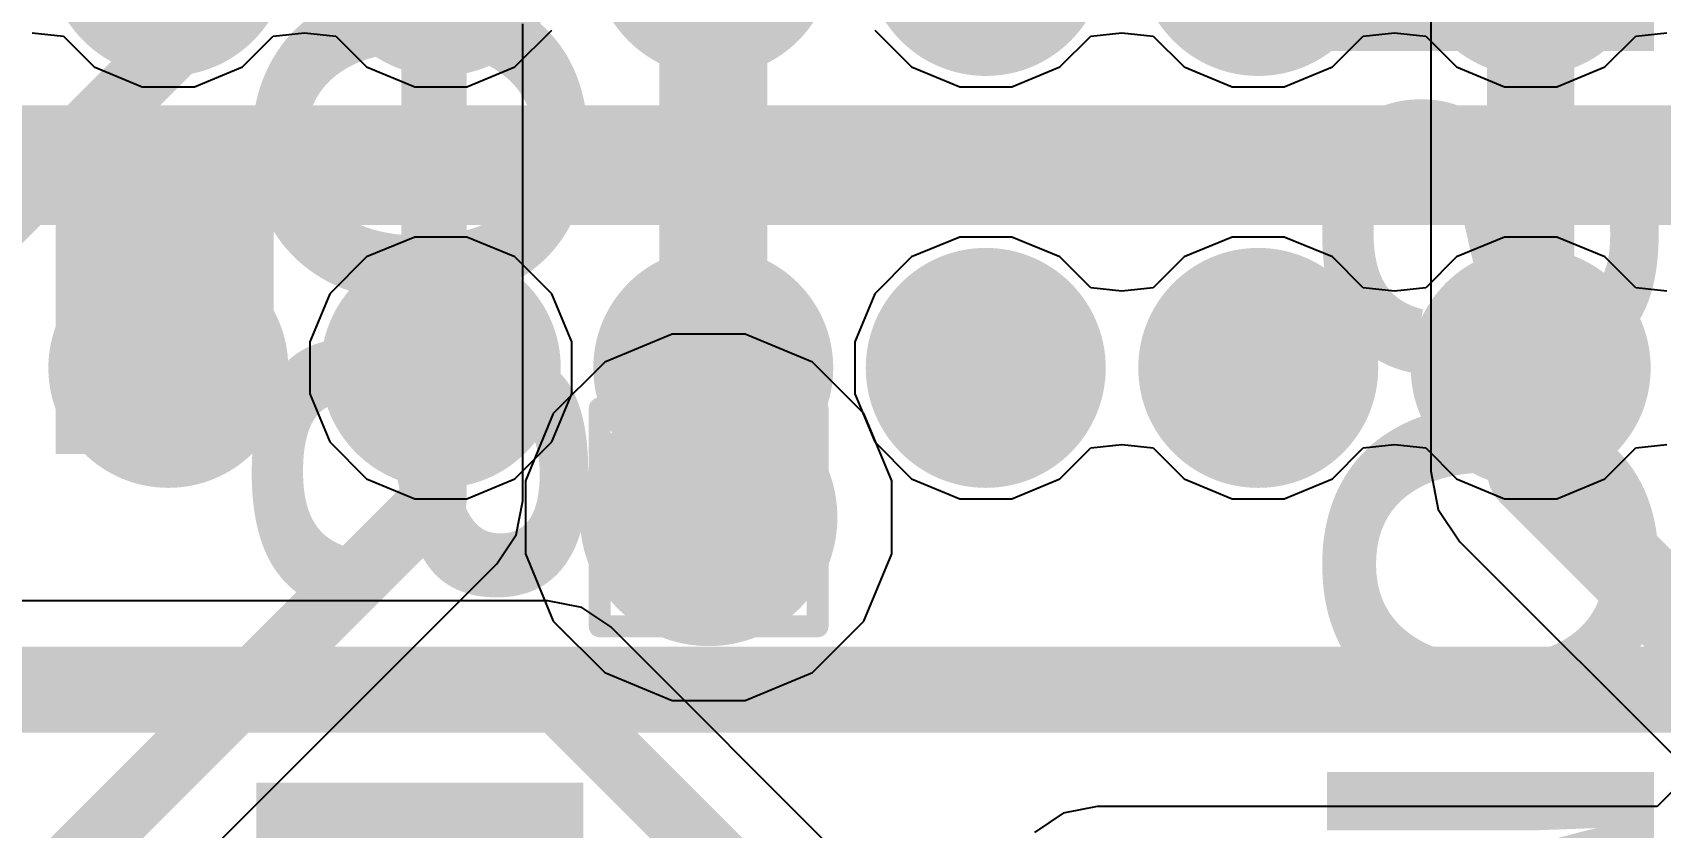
# Model space of a CAD drawing. Header units: inches. Extents: x -11 to 5433, y -4 to 5447.
# Drawn here: x 13.407 to 17.2, y -0.634 to 1.218 of the extents above; entities that cross this region are included whole.
import ezdxf

# ---------------------------------------------------------------- set-up
doc = ezdxf.new("R2010")
doc.units = ezdxf.units.IN
for name, color, linetype in [('Bottom Layer', 5, 'Continuous'), ('Bottom Overlay', 54, 'Continuous'), ('Drill Drawing', 1, 'Continuous'), ('Ground', 16, 'Continuous'), ('Mechanical 4', 56, 'Continuous'), ('Power', 76, 'Continuous'), ('Top Layer', 1, 'Continuous'), ('Top Overlay', 2, 'Continuous'), ('Top Paste', 8, 'Continuous'), ('Top Solder', 216, 'Continuous'), ('Via Holes', 16, 'Continuous')]:
    doc.layers.add(name, color=color, linetype=linetype)
doc.styles.add('Arial_Bold', font='', dxfattribs={"height": 0.2})
doc.styles.get('Arial_Bold').set_extended_font_data('Arial', bold=True)

# ---------------------------------------------------------------- blocks, each defined once
blk = doc.blocks.new('ADM6_30_01_5_L_4_2_A_TR_158')
at = {"layer": 'Top Layer'}
h = blk.add_hatch(color=1, dxfattribs=at)
edge = h.paths.add_edge_path()
edge.add_arc((-1.5875, 1.75), 0.178, 0, 360)
h = blk.add_hatch(color=1, dxfattribs=at)
edge = h.paths.add_edge_path()
edge.add_arc((-0.9525, 1.75), 0.178, 0, 360)
h = blk.add_hatch(color=1, dxfattribs=at)
edge = h.paths.add_edge_path()
edge.add_arc((-0.3175, 1.75), 0.178, 0, 360)
h = blk.add_hatch(color=1, dxfattribs=at)
edge = h.paths.add_edge_path()
edge.add_arc((0.3175, 1.75), 0.178, 0, 360)
h = blk.add_hatch(color=1, dxfattribs=at)
edge = h.paths.add_edge_path()
edge.add_arc((0.9525, 1.75), 0.178, 0, 360)
h = blk.add_hatch(color=1, dxfattribs=at)
edge = h.paths.add_edge_path()
edge.add_arc((1.5875, 1.75), 0.178, 0, 360)
at = {"layer": 'Top Paste'}
h = blk.add_hatch(color=8, dxfattribs=at)
edge = h.paths.add_edge_path()
edge.add_arc((-1.5875, 1.75), 0.178, 0, 360)
h = blk.add_hatch(color=8, dxfattribs=at)
edge = h.paths.add_edge_path()
edge.add_arc((-0.9525, 1.75), 0.178, 0, 360)
h = blk.add_hatch(color=8, dxfattribs=at)
edge = h.paths.add_edge_path()
edge.add_arc((-0.3175, 1.75), 0.178, 0, 360)
h = blk.add_hatch(color=8, dxfattribs=at)
edge = h.paths.add_edge_path()
edge.add_arc((0.3175, 1.75), 0.178, 0, 360)
h = blk.add_hatch(color=8, dxfattribs=at)
edge = h.paths.add_edge_path()
edge.add_arc((0.9525, 1.75), 0.178, 0, 360)
h = blk.add_hatch(color=8, dxfattribs=at)
edge = h.paths.add_edge_path()
edge.add_arc((1.5875, 1.75), 0.178, 0, 360)
at = {"layer": 'Top Solder'}
h = blk.add_hatch(color=216, dxfattribs=at)
edge = h.paths.add_edge_path()
edge.add_arc((-1.5875, 1.75), 0.2796, 0, 360)
h = blk.add_hatch(color=216, dxfattribs=at)
edge = h.paths.add_edge_path()
edge.add_arc((-0.9525, 1.75), 0.2796, 0, 360)
h = blk.add_hatch(color=216, dxfattribs=at)
edge = h.paths.add_edge_path()
edge.add_arc((-0.3175, 1.75), 0.2796, 0, 360)
h = blk.add_hatch(color=216, dxfattribs=at)
edge = h.paths.add_edge_path()
edge.add_arc((0.3175, 1.75), 0.2796, 0, 360)
h = blk.add_hatch(color=216, dxfattribs=at)
edge = h.paths.add_edge_path()
edge.add_arc((0.9525, 1.75), 0.2796, 0, 360)
h = blk.add_hatch(color=216, dxfattribs=at)
edge = h.paths.add_edge_path()
edge.add_arc((1.5875, 1.75), 0.2796, 0, 360)
h = blk.add_hatch(color=216, dxfattribs=at)
edge = h.paths.add_edge_path()
edge.add_arc((-1.5875, 0.79), 0.2796, 0, 360)
h = blk.add_hatch(color=216, dxfattribs=at)
edge = h.paths.add_edge_path()
edge.add_arc((-0.9525, 0.79), 0.2796, 0, 360)
h = blk.add_hatch(color=216, dxfattribs=at)
edge = h.paths.add_edge_path()
edge.add_arc((-0.3175, 0.79), 0.2796, 0, 360)
h = blk.add_hatch(color=216, dxfattribs=at)
edge = h.paths.add_edge_path()
edge.add_arc((0.3175, 0.79), 0.2796, 0, 360)
h = blk.add_hatch(color=216, dxfattribs=at)
edge = h.paths.add_edge_path()
edge.add_arc((0.9525, 0.79), 0.2796, 0, 360)
h = blk.add_hatch(color=216, dxfattribs=at)
edge = h.paths.add_edge_path()
edge.add_arc((1.5875, 0.79), 0.2796, 0, 360)
at = {"layer": 'Top Overlay'}
blk.add_lwpolyline([(11.178, 2.5, 0.2, 0.2, 0), (-11.178, 2.5, 0.2, 0.2, 0)], format="xyseb", dxfattribs=at)

msp = doc.modelspace()

# ---------------------------------------------------------------- hatches: boundary and pattern name
at = {"layer": 'Bottom Layer'}
h = msp.add_hatch(color=5, dxfattribs=at)
edge = h.paths.add_edge_path()
edge.add_arc((14.9823, 0.0883), 0.3, 0, 360)
at = {"layer": 'Ground'}
h = msp.add_hatch(color=16, dxfattribs=at)
edge = h.paths.add_edge_path()
edge.add_arc((14.9823, 0.0883), 0.3, 0, 360)
at = {"layer": 'Power'}
h = msp.add_hatch(color=76, dxfattribs=at)
edge = h.paths.add_edge_path()
edge.add_arc((14.9823, 0.0883), 0.3, 0, 360)
at = {"layer": 'Top Layer'}
for points in [[(14.8672, 0.2362), (15.119, 0.2362), (15.119, 1.5824), (14.8672, 1.5824)], [(8.0081, 0.7696), (24.7131, 0.7696), (24.7131, 1.049), (8.0081, 1.049)], [(13.4609, 0.2362), (13.9689, 0.2362), (13.9689, 1.049), (13.4609, 1.049)]]:
    msp.add_hatch(color=1, dxfattribs=at).paths.add_polyline_path(points)
h = msp.add_hatch(color=1, dxfattribs=at)
edge = h.paths.add_edge_path()
edge.add_arc((14.9823, 0.0883), 0.3, 0, 360)
at = {"layer": 'Via Holes'}
h = msp.add_hatch(color=7, dxfattribs=at)
edge = h.paths.add_edge_path()
edge.add_arc((14.9823, 0.0883), 0.15, 0, 360)

# ---------------------------------------------------------------- linework, layer by layer
at = {"layer": 'Bottom Layer'}
for p, q in [((19.5807, 1.8023), (17.1931, -0.5853)), ((14.5492, 0.1266), (14.5492, 1.2384)), ((14.5334, 0.0473), (14.5492, 0.1265)), ((14.5492, 0.1265), (14.5492, 0.1266)), ((14.4885, -0.02), (14.5334, 0.0473)), ((12.7173, -1.7911), (14.4885, -0.02)), ((14.4885, -0.02), (14.4885, -0.02)), ((15.8087, -0.601), (15.7415, -0.646)), ((15.888, -0.5853), (15.8087, -0.601)), ((17.1931, -0.5853), (15.888, -0.5853))]:
    msp.add_line(p, q, dxfattribs=at)
for points in [[(13.7231, 1.1755, 0.1524, 0.1524, 0), (13.7231, 2.0017, 0.1524, 0.1524, 0)], [(14.342, 0.1265, 0.1524, 0.1524, 0), (14.342, 1.3242, 0.1524, 0.1524, 0)], [(12.8789, 0.3313, 0.1524, 0.1524, 0), (13.7231, 1.1755, 0.1524, 0.1524, 0)], [(11.904, -2.3114, 0.1524, 0.1524, 0), (14.342, 0.1265, 0.1524, 0.1524, 0)]]:
    msp.add_lwpolyline(points, format="xyseb", dxfattribs=at)
for points in [[(13.685, 1.1755, 0.0762, 0.0762, 1), (13.7612, 1.1755, 0.0762, 0.0762, 1)], [(13.685, 1.1755, 0.0762, 0.0762, 1), (13.7612, 1.1755, 0.0762, 0.0762, 1)], [(14.3039, 0.1265, 0.0762, 0.0762, 1), (14.3801, 0.1265, 0.0762, 0.0762, 1)], [(14.3039, 0.1265, 0.0762, 0.0762, 1), (14.3801, 0.1265, 0.0762, 0.0762, 1)]]:
    msp.add_lwpolyline(points, format="xyseb", close=True, dxfattribs=at)
at = {"layer": 'Drill Drawing'}
for points in [[(14.7283, 0.3423, 0.0508, 0.0508, 0), (15.2363, 0.3423, 0.0508, 0.0508, 0)], [(14.7283, -0.1657, 0.0508, 0.0508, 0), (14.7283, 0.3423, 0.0508, 0.0508, 0)], [(15.2363, -0.1657, 0.0508, 0.0508, 0), (15.2363, 0.3423, 0.0508, 0.0508, 0)], [(14.8299, 0.2407, 0.0508, 0.0508, 0), (15.1347, 0.2407, 0.0508, 0.0508, 0)], [(14.8299, -0.0641, 0.0508, 0.0508, 0), (14.8299, 0.2407, 0.0508, 0.0508, 0)], [(15.1347, -0.0641, 0.0508, 0.0508, 0), (15.1347, 0.2407, 0.0508, 0.0508, 0)], [(14.8299, -0.0641, 0.0508, 0.0508, 0), (15.1347, -0.0641, 0.0508, 0.0508, 0)], [(14.7283, -0.1657, 0.0508, 0.0508, 0), (15.2363, -0.1657, 0.0508, 0.0508, 0)]]:
    msp.add_lwpolyline(points, format="xyseb", dxfattribs=at)
for points in [[(14.7156, 0.3423, 0.0254, 0.0254, 1), (14.741, 0.3423, 0.0254, 0.0254, 1)], [(14.7156, 0.3423, 0.0254, 0.0254, 1), (14.741, 0.3423, 0.0254, 0.0254, 1)], [(15.2236, 0.3423, 0.0254, 0.0254, 1), (15.249, 0.3423, 0.0254, 0.0254, 1)], [(15.2236, 0.3423, 0.0254, 0.0254, 1), (15.249, 0.3423, 0.0254, 0.0254, 1)], [(14.8172, 0.2407, 0.0254, 0.0254, 1), (14.8426, 0.2407, 0.0254, 0.0254, 1)], [(14.8172, 0.2407, 0.0254, 0.0254, 1), (14.8426, 0.2407, 0.0254, 0.0254, 1)], [(15.122, 0.2407, 0.0254, 0.0254, 1), (15.1474, 0.2407, 0.0254, 0.0254, 1)], [(15.122, 0.2407, 0.0254, 0.0254, 1), (15.1474, 0.2407, 0.0254, 0.0254, 1)], [(14.8172, -0.0641, 0.0254, 0.0254, 1), (14.8426, -0.0641, 0.0254, 0.0254, 1)], [(14.8172, -0.0641, 0.0254, 0.0254, 1), (14.8426, -0.0641, 0.0254, 0.0254, 1)], [(15.122, -0.0641, 0.0254, 0.0254, 1), (15.1474, -0.0641, 0.0254, 0.0254, 1)], [(15.122, -0.0641, 0.0254, 0.0254, 1), (15.1474, -0.0641, 0.0254, 0.0254, 1)], [(14.7156, -0.1657, 0.0254, 0.0254, 1), (14.741, -0.1657, 0.0254, 0.0254, 1)], [(14.7156, -0.1657, 0.0254, 0.0254, 1), (14.741, -0.1657, 0.0254, 0.0254, 1)], [(15.2236, -0.1657, 0.0254, 0.0254, 1), (15.249, -0.1657, 0.0254, 0.0254, 1)], [(15.2236, -0.1657, 0.0254, 0.0254, 1), (15.249, -0.1657, 0.0254, 0.0254, 1)]]:
    msp.add_lwpolyline(points, format="xyseb", close=True, dxfattribs=at)
at = {"layer": 'Ground'}
for p, q in [((16.665, 2.0061), (16.665, 0.1961)), ((16.665, 0.1961), (16.6828, 0.1069)), ((16.6828, 0.1069), (16.7333, 0.0313)), ((16.7333, 0.0313), (17.3873, -0.6227)), ((14.6076, -0.1061), (10.9421, -0.1061)), ((14.6869, -0.1218), (14.6076, -0.1061)), ((14.6076, -0.1061), (14.6076, -0.1061)), ((14.7541, -0.1668), (14.6869, -0.1218)), ((15.4407, -0.8533), (14.7541, -0.1668))]:
    msp.add_line(p, q, dxfattribs=at)
for points in [[(16.8981, 0.1961, 0.2032, 0.2032, 0), (16.8981, 2.3717, 0.2032, 0.2032, 0)], [(16.8981, 0.1961, 0.2032, 0.2032, 0), (17.5521, -0.4579, 0.2032, 0.2032, 0)], [(10.5657, -0.3133, 0.1524, 0.1524, 0), (14.6076, -0.3133, 0.1524, 0.1524, 0)], [(14.6076, -0.3133, 0.1524, 0.1524, 0), (15.3549, -1.0605, 0.1524, 0.1524, 0)]]:
    msp.add_lwpolyline(points, format="xyseb", dxfattribs=at)
for points in [[(16.8473, 0.1961, 0.1016, 0.1016, 1), (16.9489, 0.1961, 0.1016, 0.1016, 1)], [(16.8473, 0.1961, 0.1016, 0.1016, 1), (16.9489, 0.1961, 0.1016, 0.1016, 1)], [(14.5695, -0.3133, 0.0762, 0.0762, 1), (14.6457, -0.3133, 0.0762, 0.0762, 1)], [(14.5695, -0.3133, 0.0762, 0.0762, 1), (14.6457, -0.3133, 0.0762, 0.0762, 1)]]:
    msp.add_lwpolyline(points, format="xyseb", close=True, dxfattribs=at)
at = {"layer": 'Mechanical 4'}
msp.add_lwpolyline([(19.3747, 2.125, 0.0127, 0.0127, 1), (11.1197, 2.125, 0.0127, 0.0127, 1)], format="xyseb", close=True, dxfattribs=at)
msp.add_lwpolyline([(19.3747, 2.125, 0.0127, 0.0127, -1), (11.1197, 2.125, 0.0127, 0.0127, 0)], format="xyseb", dxfattribs=at)
at = {"layer": 'Power'}
for p, q in [((14.8974, 0.5153), (14.7404, 0.4503)), ((15.0672, 0.5153), (14.8974, 0.5153)), ((15.2242, 0.4503), (15.0672, 0.5153)), ((14.7404, 0.4503), (14.6203, 0.3302)), ((15.3443, 0.3302), (15.2242, 0.4503)), ((14.6203, 0.3302), (14.5553, 0.1733)), ((15.4093, 0.1733), (15.3443, 0.3302)), ((14.5553, 0.1733), (14.5553, 0.0034)), ((15.4093, 0.0034), (15.4093, 0.1733)), ((14.5553, 0.0034), (14.6203, -0.1535)), ((15.3443, -0.1535), (15.4093, 0.0034)), ((14.6203, -0.1535), (14.7404, -0.2736)), ((15.2242, -0.2736), (15.3443, -0.1535)), ((14.7404, -0.2736), (14.8974, -0.3387)), ((15.0672, -0.3387), (15.2242, -0.2736)), ((14.8974, -0.3387), (15.0672, -0.3387))]:
    msp.add_line(p, q, dxfattribs=at)
at = {"layer": 'Top Layer'}
for p, q in [((13.4056, 1.2178), (13.4784, 1.2101)), ((13.9678, 1.2101), (14.0406, 1.2178)), ((14.0406, 1.2178), (14.1134, 1.2101)), ((14.5309, 1.1382), (14.6167, 1.224)), ((15.3695, 1.224), (15.4553, 1.1382)), ((15.8728, 1.2101), (15.9456, 1.2178)), ((15.9456, 1.2178), (16.0184, 1.2101)), ((16.5078, 1.2101), (16.5806, 1.2178)), ((16.5806, 1.2178), (16.6534, 1.2101)), ((17.1428, 1.2101), (17.2156, 1.2178)), ((13.4784, 1.2101), (13.5503, 1.1382)), ((13.8959, 1.1382), (13.9678, 1.2101)), ((14.1134, 1.2101), (14.1853, 1.1382)), ((15.8009, 1.1382), (15.8728, 1.2101)), ((16.0184, 1.2101), (16.0903, 1.1382)), ((16.4359, 1.1382), (16.5078, 1.2101)), ((16.6534, 1.2101), (16.7253, 1.1382)), ((17.0709, 1.1382), (17.1428, 1.2101)), ((13.5503, 1.1382), (13.6624, 1.0917)), ((13.7838, 1.0917), (13.8959, 1.1382)), ((14.1853, 1.1382), (14.2974, 1.0917)), ((14.4188, 1.0917), (14.5309, 1.1382)), ((15.4553, 1.1382), (15.5674, 1.0917)), ((15.6888, 1.0917), (15.8009, 1.1382)), ((16.0903, 1.1382), (16.2024, 1.0917)), ((16.3238, 1.0917), (16.4359, 1.1382)), ((16.7253, 1.1382), (16.8374, 1.0917)), ((16.9588, 1.0917), (17.0709, 1.1382)), ((13.6624, 1.0917), (13.7838, 1.0917)), ((14.2974, 1.0917), (14.4188, 1.0917)), ((15.5674, 1.0917), (15.6888, 1.0917)), ((16.2024, 1.0917), (16.3238, 1.0917)), ((16.8374, 1.0917), (16.9588, 1.0917)), ((14.2974, 0.7417), (14.1853, 0.6953)), ((14.4188, 0.7417), (14.2974, 0.7417)), ((14.5309, 0.6953), (14.4188, 0.7417)), ((15.5674, 0.7417), (15.4553, 0.6953)), ((15.6888, 0.7417), (15.5674, 0.7417)), ((15.8009, 0.6953), (15.6888, 0.7417)), ((16.2024, 0.7417), (16.0903, 0.6953)), ((16.3238, 0.7417), (16.2024, 0.7417)), ((16.4359, 0.6953), (16.3238, 0.7417)), ((16.8374, 0.7417), (16.7253, 0.6953)), ((16.9588, 0.7417), (16.8374, 0.7417)), ((17.0709, 0.6953), (16.9588, 0.7417)), ((14.1853, 0.6953), (14.0995, 0.6095)), ((14.6167, 0.6095), (14.5309, 0.6953)), ((15.4553, 0.6953), (15.3695, 0.6095)), ((15.8728, 0.6234), (15.8009, 0.6953)), ((16.0903, 0.6953), (16.0184, 0.6234)), ((16.5078, 0.6234), (16.4359, 0.6953)), ((16.7253, 0.6953), (16.6534, 0.6234)), ((17.1428, 0.6234), (17.0709, 0.6953)), ((14.0995, 0.6095), (14.0531, 0.4974)), ((14.6631, 0.4974), (14.6167, 0.6095)), ((15.3695, 0.6095), (15.3231, 0.4974)), ((15.9456, 0.6157), (15.8728, 0.6234)), ((16.0184, 0.6234), (15.9456, 0.6157)), ((16.5806, 0.6157), (16.5078, 0.6234)), ((16.6534, 0.6234), (16.5806, 0.6157)), ((17.2156, 0.6157), (17.1428, 0.6234)), ((14.0531, 0.4974), (14.0531, 0.3761)), ((14.6631, 0.3761), (14.6631, 0.4974)), ((15.3231, 0.4974), (15.3231, 0.3761)), ((14.0531, 0.3761), (14.0995, 0.264)), ((14.6167, 0.264), (14.6631, 0.3761)), ((15.3231, 0.3761), (15.3695, 0.264)), ((14.0995, 0.264), (14.1853, 0.1782)), ((14.5309, 0.1782), (14.6167, 0.264)), ((15.3695, 0.264), (15.4553, 0.1782)), ((15.8009, 0.1782), (15.8728, 0.2501)), ((15.8728, 0.2501), (15.9456, 0.2578)), ((15.9456, 0.2578), (16.0184, 0.2501)), ((16.0184, 0.2501), (16.0903, 0.1782)), ((16.4359, 0.1782), (16.5078, 0.2501)), ((16.5078, 0.2501), (16.5806, 0.2578)), ((16.5806, 0.2578), (16.6534, 0.2501)), ((16.6534, 0.2501), (16.7253, 0.1782)), ((17.0709, 0.1782), (17.1428, 0.2501)), ((17.1428, 0.2501), (17.2156, 0.2578)), ((14.1853, 0.1782), (14.2974, 0.1317)), ((14.4188, 0.1317), (14.5309, 0.1782)), ((15.4553, 0.1782), (15.5674, 0.1317)), ((15.6888, 0.1317), (15.8009, 0.1782)), ((16.0903, 0.1782), (16.2024, 0.1317)), ((16.3238, 0.1317), (16.4359, 0.1782)), ((16.7253, 0.1782), (16.8374, 0.1317)), ((16.9588, 0.1317), (17.0709, 0.1782)), ((14.2974, 0.1317), (14.4188, 0.1317)), ((15.5674, 0.1317), (15.6888, 0.1317)), ((16.2024, 0.1317), (16.3238, 0.1317)), ((16.8374, 0.1317), (16.9588, 0.1317))]:
    msp.add_line(p, q, dxfattribs=at)

# ---------------------------------------------------------------- block references
at = {"rotation": 180}
msp.add_blockref('ADM6_30_01_5_L_4_2_A_TR_158', (15.3106, 2.1867), dxfattribs=at)

# ---------------------------------------------------------------- texts
at = {"layer": 'Bottom Overlay', "style": 'Arial_Bold', "text_generation_flag": 2}
for s, p in [('MISO', (13.9283, -1.3455)), ('MOSI', (16.4231, -1.3202))]:
    msp.add_text(s, height=0.762, rotation=270, dxfattribs=at).set_placement(p)

doc.saveas('drawing.dxf')
